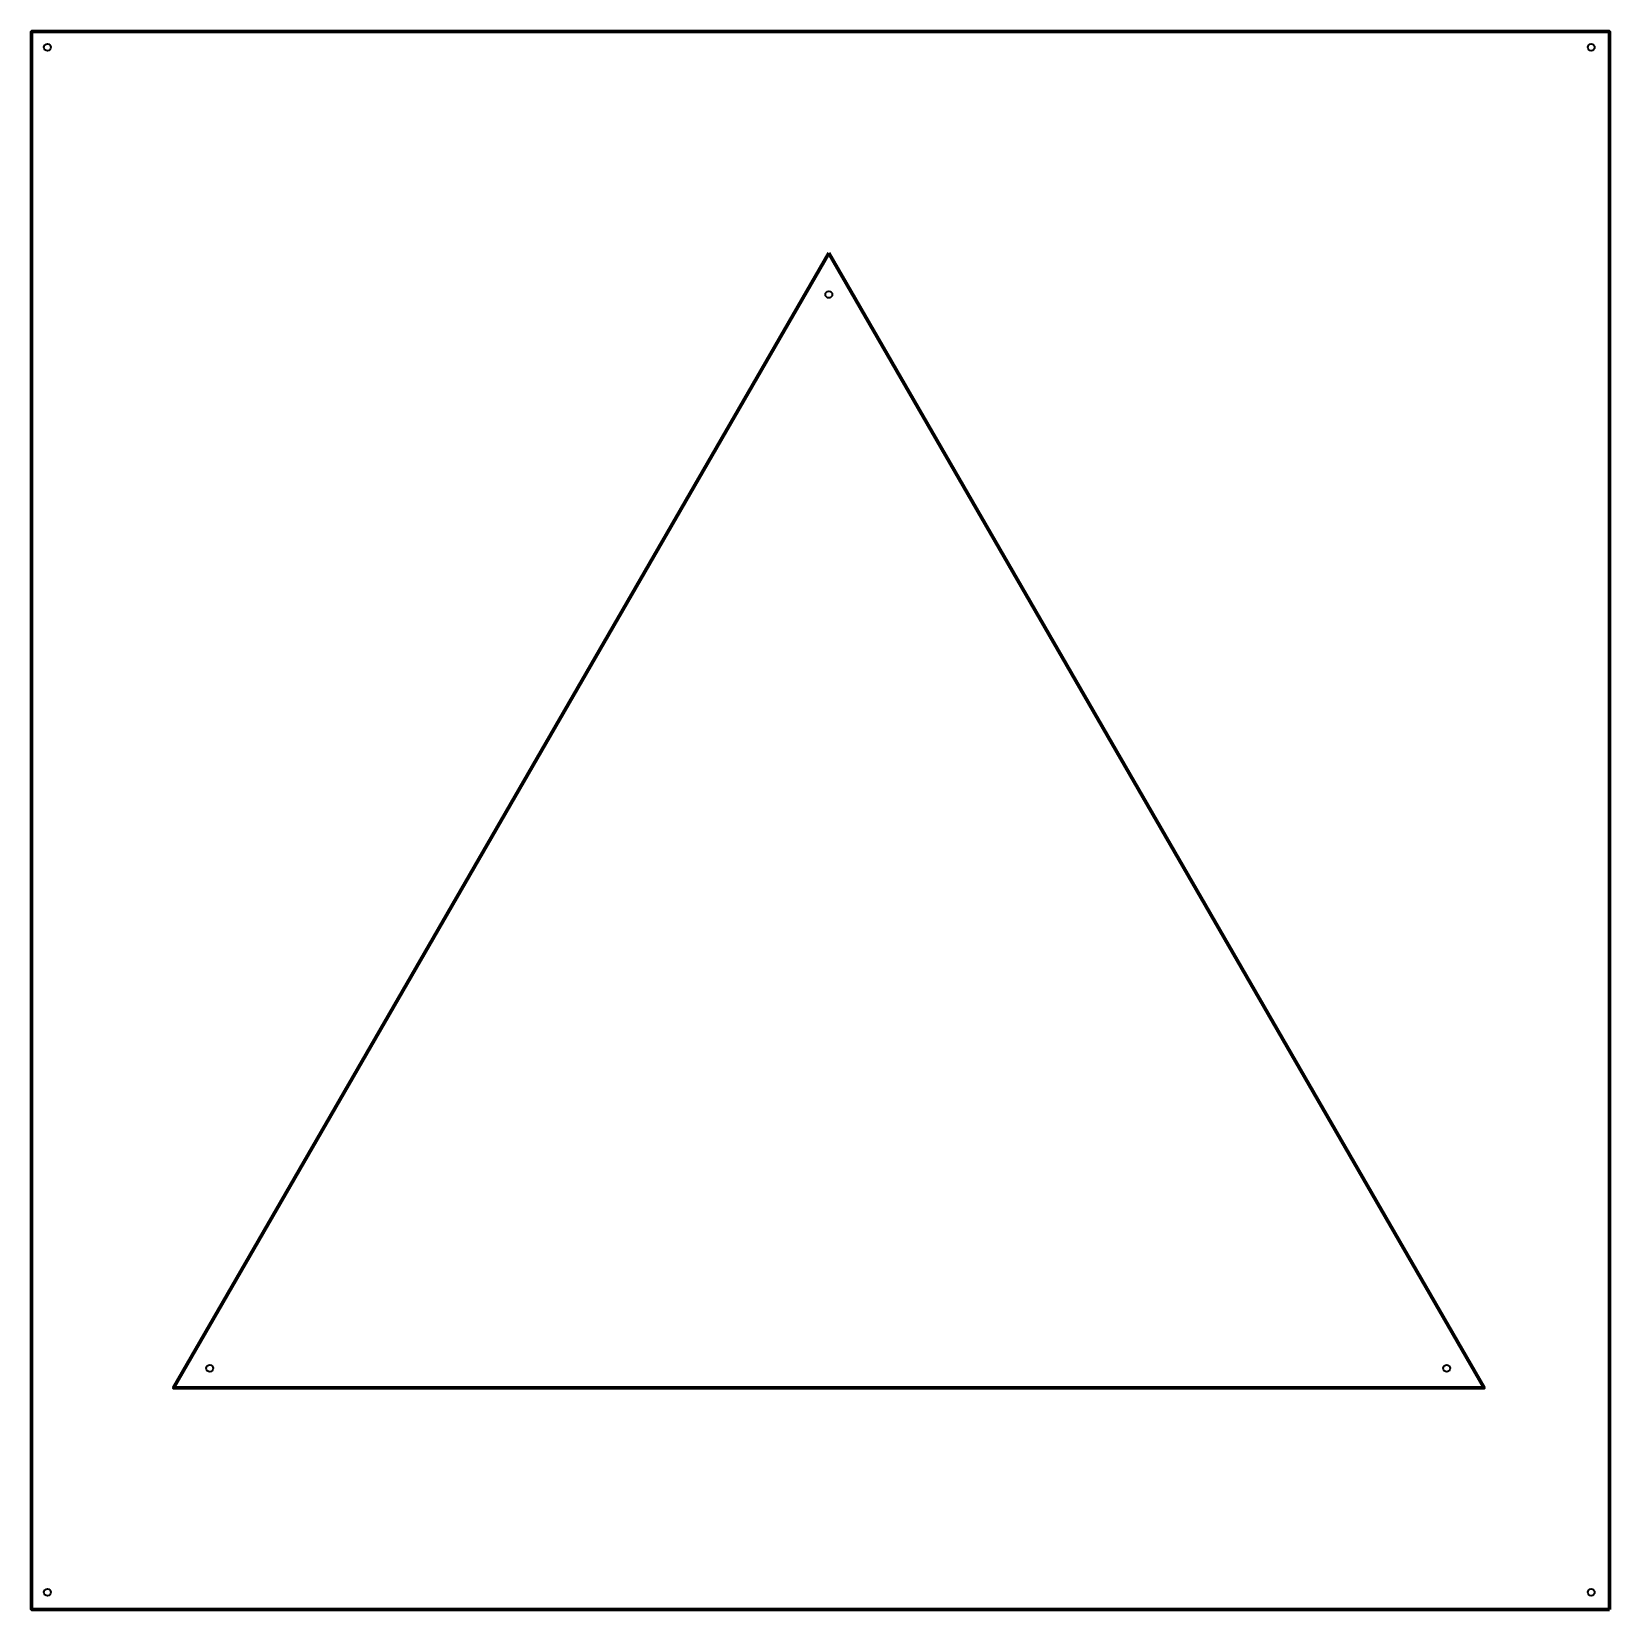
# Model space of a CAD drawing. Header units: inches. Extents: x 0 to 18, y -18 to 0.
import ezdxf

# ---------------------------------------------------------------- set-up
doc = ezdxf.new("R2010")
doc.units = ezdxf.units.IN
doc.header["$MEASUREMENT"] = 0
doc.layers.add('Layer 1', color=7, linetype='Continuous')

msp = doc.modelspace()

# ---------------------------------------------------------------- linework, layer by layer
at = {"layer": 'Layer 1', "color": 179, "lineweight": 106, "true_color": 0x231f20}
for points in [[(18, -18), (0, -18), (0, 0), (18, 0), (18, -18)], [(9.095, -2.527), (1.621, -15.473), (16.569, -15.473), (9.095, -2.527)]]:
    msp.add_lwpolyline(points, dxfattribs=at)
at = {"layer": 'Layer 1', "color": 179, "lineweight": 35, "true_color": 0x231f20}
for points in [[(0.153, -0.152), (0.137, -0.167), (0.137, -0.192), (0.153, -0.208), (0.168, -0.223), (0.193, -0.223), (0.208, -0.208), (0.224, -0.192), (0.224, -0.167), (0.208, -0.152), (0.193, -0.137), (0.168, -0.137), (0.153, -0.152)], [(17.764, -0.152), (17.749, -0.167), (17.749, -0.192), (17.764, -0.208), (17.779, -0.223), (17.804, -0.223), (17.82, -0.208), (17.835, -0.192), (17.835, -0.167), (17.82, -0.152), (17.804, -0.137), (17.779, -0.137), (17.764, -0.152)], [(9.067, -2.972), (9.052, -2.988), (9.052, -3.012), (9.067, -3.028), (9.083, -3.043), (9.108, -3.043), (9.123, -3.028), (9.138, -3.012), (9.138, -2.988), (9.123, -2.972), (9.108, -2.957), (9.083, -2.957), (9.067, -2.972)], [(2.004, -15.221), (1.989, -15.237), (1.989, -15.262), (2.004, -15.277), (2.02, -15.293), (2.045, -15.293), (2.06, -15.277), (2.075, -15.262), (2.075, -15.237), (2.06, -15.221), (2.045, -15.206), (2.02, -15.206), (2.004, -15.221)], [(16.115, -15.221), (16.1, -15.237), (16.1, -15.262), (16.115, -15.277), (16.131, -15.293), (16.156, -15.293), (16.171, -15.277), (16.186, -15.262), (16.186, -15.237), (16.171, -15.221), (16.156, -15.206), (16.131, -15.206), (16.115, -15.221)], [(0.153, -17.777), (0.137, -17.792), (0.137, -17.817), (0.153, -17.833), (0.168, -17.848), (0.193, -17.848), (0.208, -17.833), (0.224, -17.817), (0.224, -17.792), (0.208, -17.777), (0.193, -17.762), (0.168, -17.762), (0.153, -17.777)], [(17.764, -17.777), (17.749, -17.792), (17.749, -17.817), (17.764, -17.833), (17.779, -17.848), (17.804, -17.848), (17.82, -17.833), (17.835, -17.817), (17.835, -17.792), (17.82, -17.777), (17.804, -17.762), (17.779, -17.762), (17.764, -17.777)]]:
    msp.add_open_spline(points, degree=3, knots=[0, 0, 0, 0, 1, 1, 1, 2, 2, 2, 3, 3, 3, 4, 4, 4, 4], dxfattribs=at)

doc.saveas('drawing.dxf')
